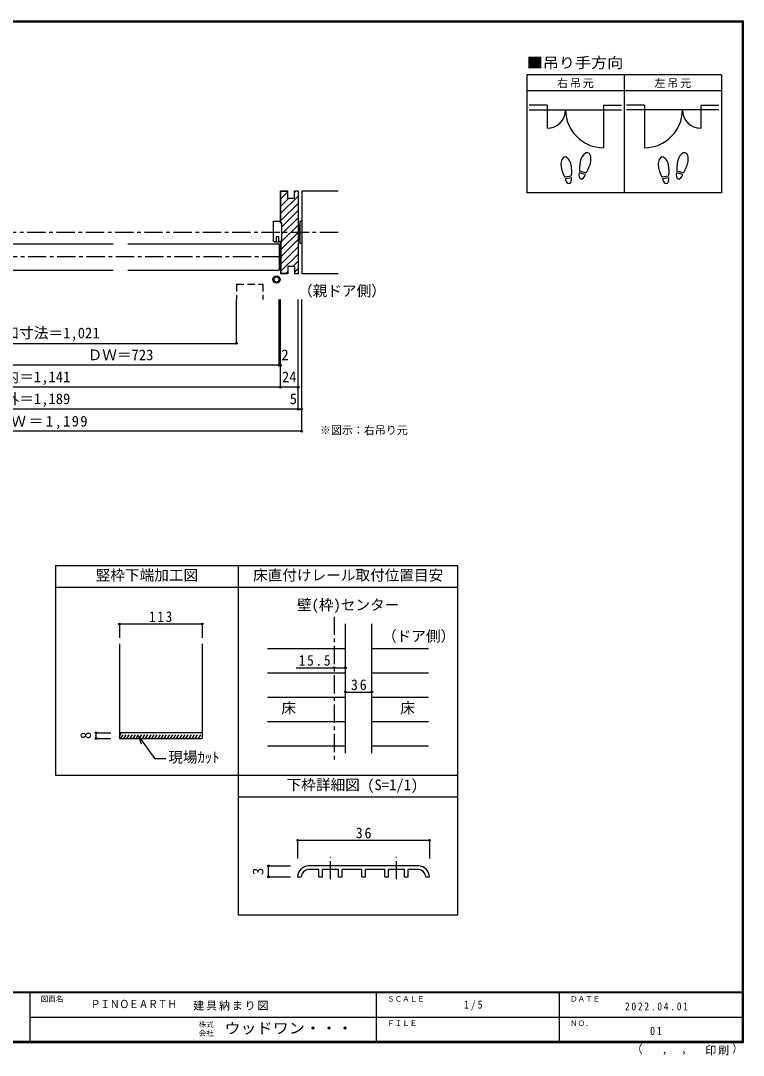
# Model space of a CAD drawing. Units: millimetres at full size, sheet at 1:5, with parts at other scales. Extents: x -973 to 977, y -718 to 696.
# Drawn here: x -11 to 977, y -718 to 696 of the extents above; entities that cross this region are included whole.
import ezdxf
from ezdxf.enums import TextEntityAlignment as Align

# ---------------------------------------------------------------- set-up
doc = ezdxf.new("R2010")
doc.units = ezdxf.units.MM
doc.header["$LTSCALE"] = 5
doc.header["$PDMODE"] = 32
doc.header["$PDSIZE"] = 2.5
for name, pattern in [('CHAIN1', [8, 5, -1, 1, -1]), ('DASHED1', [1.8, 1.2, -0.6]), ('DASHED2', [3, 2, -1])]:
    doc.linetypes.add(name, pattern=pattern)
for name, color, linetype in [('0-0_補助線', 7, 'Continuous'), ('0-1_通り芯', 4, 'CHAIN1'), ('0-3_仕上げ', 7, 'Continuous'), ('0-4_枠', 3, 'Continuous'), ('0-6_扉', 6, 'Continuous'), ('0-8_戸当', 3, 'Continuous'), ('0-A_文字', 3, 'Continuous'), ('0-B_寸法', 7, 'Continuous'), ('0-C_ハッチ', 4, 'DASHED1'), ('7-1_通り芯', 4, 'CHAIN1'), ('7-7_金物', 7, 'Continuous'), ('7-B_寸法', 4, 'Continuous'), ('F-0_補助線', 7, 'Continuous'), ('F-1_枠', 6, 'Continuous'), ('F-A_文字', 7, 'Continuous')]:
    doc.layers.add(name, color=color, linetype=linetype)
doc.styles.add('ＭＳ ゴシック', font='')
doc.styles.get('ＭＳ ゴシック').set_extended_font_data('MS Gothic')

# ---------------------------------------------------------------- blocks, each defined once
blk = doc.blocks.new('02')
at = {"layer": '0-0_補助線'}
for p, q in [((-4.998, -10.239), (-4.998, 14.761)), ((5.802, 17.761), (-3.198, 17.761)), ((6.802, 16.761), (6.802, -9.239)), ((-4.998, -10.239), (-0.698, -10.239)), ((2.702, -3.239), (2.702, -10.239)), ((5.802, -10.239), (2.702, -10.239)), ((5.002, -10.239), (4.402, -10.839))]:
    blk.add_line(p, q, dxfattribs=at)
for points in [[(-4.998, 14.761), (-3.198, 14.761), (-3.198, 17.761)], [(-3.469, -10.239), (-2.869, -10.839), (4.402, -10.839)], [(2.702, -3.239), (-0.698, -3.239), (-0.698, -10.239)]]:
    blk.add_lwpolyline(points, dxfattribs=at)
for centre, start, end in [((5.802, 16.761), 0, 90), ((5.802, -9.239), 270, 0)]:
    blk.add_arc(centre, 1, start, end, dxfattribs=at)

msp = doc.modelspace()

# ---------------------------------------------------------------- linework, layer by layer
at = {"layer": '0-0_補助線', "color": 3}
for p, q in [((344.153, 419.491), (344.153, 463)), ((354.153, 462.5), (344.653, 462.5)), ((344.653, 419.491), (344.653, 462.5)), ((368.153, 463), (363.153, 463)), ((363.153, 453), (363.153, 463)), ((368.153, 463), (368.153, 350)), ((346.154, 419.491), (344.153, 419.491)), ((346.154, 393.491), (346.154, 419.491)), ((344.153, 393.491), (346.154, 393.491)), ((344.153, 393.491), (344.153, 350)), ((344.653, 393.491), (344.653, 350.5)), ((363.153, 360), (363.153, 350)), ((354.153, 350), (344.153, 350)), ((354.153, 350.5), (344.653, 350.5)), ((368.153, 350), (363.153, 350))]:
    msp.add_line(p, q, dxfattribs=at)
at = {"layer": '0-0_補助線', "color": 4}
for p, q in [((344.653, 462.333), (344.82, 462.5)), ((344.653, 452.434), (354.153, 461.934)), ((344.653, 432.635), (368.153, 456.135)), ((344.653, 442.534), (355.119, 453)), ((363.153, 461.034), (365.119, 463)), ((344.653, 422.735), (368.153, 446.235)), ((346.154, 414.337), (368.153, 436.336)), ((346.154, 404.437), (368.153, 426.436)), ((346.154, 394.538), (368.153, 416.537)), ((344.653, 383.137), (368.153, 406.637)), ((344.653, 373.238), (368.153, 396.738)), ((344.653, 363.338), (368.153, 386.838)), ((344.653, 353.439), (368.153, 376.939)), ((361.114, 360), (368.153, 367.039)), ((363.153, 352.14), (368.153, 357.14)), ((351.614, 350.5), (354.153, 353.039)), ((124.233, -128.5), (237.233, -128.5)), ((124.233, -128.5), (124.233, -147.483)), ((237.233, -128.5), (237.233, -147.483))]:
    msp.add_line(p, q, dxfattribs=at)
at = {"layer": '0-0_補助線'}
for p, q in [((373.153, 463), (373.153, 350)), ((368.653, 415.5), (368.153, 415.5)), ((368.653, 416.5), (368.653, 396.5)), ((370.653, 416.5), (368.653, 416.5)), ((373.153, 421.5), (370.653, 421.5)), ((370.653, 421.5), (370.653, 391.5)), ((373.153, 421.5), (373.153, 391.5)), ((368.653, 397.5), (368.153, 397.5)), ((370.653, 396.5), (368.653, 396.5)), ((373.153, 391.5), (370.653, 391.5))]:
    msp.add_line(p, q, dxfattribs=at)
at = {"layer": '0-0_補助線', "color": 3}
for points in [[(363.153, 453), (354.153, 453), (354.153, 463), (344.153, 463)], [(363.153, 360), (354.153, 360), (354.153, 350)]]:
    msp.add_lwpolyline(points, dxfattribs=at)
at = {"layer": '0-0_補助線'}
for radius in [5, 3.5]:
    msp.add_circle((338.861, 342.158), radius, dxfattribs=at)
for p in [(124.233, -128.5), (237.233, -128.5)]:
    msp.add_point(p, dxfattribs=at)
at = {"layer": '0-1_通り芯'}
for p, q in [((423.153, 406.5), (-419.847, 406.5)), ((344.153, 373), (-340.847, 373)), ((417.629, -118.5), (417.629, -315.007))]:
    msp.add_line(p, q, dxfattribs=at)
at = {"layer": '0-3_仕上げ'}
for p, q in [((423.153, 463), (373.153, 463)), ((423.153, 350), (373.153, 350))]:
    msp.add_line(p, q, dxfattribs=at)
at = {"layer": '0-3_仕上げ', "color": 4}
for p, q in [((326.653, -161.801), (433.129, -161.801)), ((469.129, -161.801), (546.653, -161.801)), ((326.653, -195.103), (433.129, -195.103)), ((469.129, -195.103), (546.653, -195.103)), ((326.653, -228.404), (433.129, -228.404)), ((469.129, -228.404), (546.653, -228.404)), ((326.653, -261.706), (433.129, -261.706)), ((469.129, -261.706), (546.653, -261.706)), ((326.653, -295.007), (433.129, -295.007)), ((469.129, -295.007), (546.653, -295.007))]:
    msp.add_line(p, q, dxfattribs=at)
at = {"layer": '0-4_枠'}
for p, q in [((433.129, -305.007), (433.129, -128.5)), ((469.129, -305.007), (469.129, -128.5)), ((237.233, -155.785), (237.233, -285.007)), ((237.233, -277.007), (124.233, -277.007))]:
    msp.add_line(p, q, dxfattribs=at)
msp.add_lwpolyline([(124.233, -155.785), (124.233, -285.007), (237.233, -285.007)], dxfattribs=at)
at = {"layer": '0-6_扉'}
for p, q in [((-90.884, 391), (115.635, 391)), ((135.635, 391), (342.153, 391)), ((342.153, 391), (342.153, 355)), ((-90.884, 355), (115.635, 355)), ((135.635, 355), (342.153, 355))]:
    msp.add_line(p, q, dxfattribs=at)
at = {"layer": '0-6_扉', "linetype": 'DASHED2'}
msp.add_line((284.158, 335.71), (284.158, 314.986), dxfattribs=at)
msp.add_lwpolyline([(284.158, 335.71), (320.158, 335.71), (320.158, 314.986)], dxfattribs=at)
at = {"layer": '0-8_戸当', "color": 2}
for p, q in [((708.639, 580.308), (684.139, 580.308)), ((708.639, 580.308), (708.639, 548.808)), ((785.639, 580.308), (810.139, 580.308)), ((785.639, 580.308), (785.639, 522.208)), ((841.639, 580.308), (817.139, 580.308)), ((841.639, 580.308), (841.639, 522.208)), ((918.639, 580.308), (943.139, 580.308)), ((918.639, 580.308), (918.639, 548.808)), ((684.139, 574.008), (810.139, 574.008)), ((943.139, 574.008), (817.139, 574.008))]:
    msp.add_line(p, q, dxfattribs=at)
at = {"layer": '0-8_戸当'}
for p, q in [((741.457, 483.378), (732.811, 481.853)), ((741.822, 481.31), (733.175, 479.785)), ((760.924, 485.706), (752.444, 487.978)), ((761.468, 487.735), (752.987, 490.007)), ((874.457, 483.378), (865.811, 481.853)), ((874.822, 481.31), (866.175, 479.785)), ((893.924, 485.706), (885.444, 487.978)), ((894.468, 487.735), (885.987, 490.007))]:
    msp.add_line(p, q, dxfattribs=at)
at = {"layer": '0-8_戸当', "color": 2}
for centre, radius, start, end in [((708.639, 574.008), 25.2, 270, 0), ((785.639, 574.008), 51.8, 180, 270), ((841.639, 574.008), 51.8, 270, 0), ((918.639, 574.008), 25.2, 180, 270)]:
    msp.add_arc(centre, radius, start, end, dxfattribs=at)
at = {"layer": '0-8_戸当'}
for centre, major_axis, ratio, start_param, end_param in [((734.795, 495.877), (-2.445, 13.867), 0.5, 4.34059143, 8.22577918), ((760.713, 501.878), (3.644, 13.601), 0.5, 4.34059143, 8.22577918), ((867.795, 495.877), (-2.445, 13.867), 0.5, 4.34059143, 8.22577918), ((893.713, 501.878), (3.644, 13.601), 0.5, 4.34059143, 8.22577918), ((760.609, 501.489), (4.416, 16.48), 0.4, 1.85063327, 2.44287679), ((760.609, 501.489), (4.416, 16.48), 0.4, 3.84030852, 4.43255203), ((893.609, 501.489), (4.416, 16.48), 0.4, 1.85063327, 2.44287679), ((893.609, 501.489), (4.416, 16.48), 0.4, 3.84030852, 4.43255203), ((734.865, 495.481), (-2.963, 16.802), 0.4, 1.85063327, 2.44287679), ((737.498, 480.548), (-1.27, 7.205), 0.6, 1.57079633, 4.71238898), ((734.865, 495.481), (-2.963, 16.802), 0.4, 3.84030852, 4.43255203), ((756.684, 486.842), (1.894, 7.067), 0.6, 1.57079633, 4.71238898), ((867.865, 495.481), (-2.963, 16.802), 0.4, 1.85063327, 2.44287679), ((870.498, 480.548), (-1.27, 7.205), 0.6, 1.57079633, 4.71238898), ((867.865, 495.481), (-2.963, 16.802), 0.4, 3.84030852, 4.43255203), ((889.684, 486.842), (1.894, 7.067), 0.6, 1.57079633, 4.71238898)]:
    msp.add_ellipse(centre, major_axis=major_axis, ratio=ratio, start_param=start_param, end_param=end_param, dxfattribs=at)
at = {"layer": '0-A_文字'}
for p, q in [((680.639, 621.667), (680.639, 460.667)), ((946.639, 621.667), (680.639, 621.667)), ((813.639, 621.667), (813.639, 460.667)), ((680.639, 600.667), (946.639, 600.667)), ((36.653, -48.5), (36.653, -335.007)), ((36.653, -48.5), (586.653, -48.5)), ((286.653, -526.5), (286.653, -48.5)), ((586.653, -526.5), (586.653, -48.5)), ((586.653, -78.5), (36.653, -78.5)), ((36.653, -335.007), (586.653, -335.007)), ((586.653, -365.007), (286.653, -365.007)), ((586.653, -526.5), (286.653, -526.5))]:
    msp.add_line(p, q, dxfattribs=at)
at = {"layer": '0-A_文字', "color": 7}
for p, q in [((150.106, -281.889), (172.396, -312.725)), ((150.106, -281.889), (153.853, -292.196)), ((187.316, -312.725), (172.396, -312.725))]:
    msp.add_line(p, q, dxfattribs=at)
at = {"layer": '0-A_文字'}
msp.add_lwpolyline([(946.639, 621.667), (946.639, 460.667), (680.639, 460.667)], dxfattribs=at)
at = {"layer": '0-B_寸法', "color": 4}
for p, q in [((284.158, 254.986), (284.158, 314.986)), ((342.153, 224.986), (342.153, 314.986)), ((344.153, 194.986), (344.153, 314.986)), ((368.153, 164.986), (368.153, 314.986)), ((368.153, 164.986), (368.153, 314.986)), ((373.129, 164.986), (373.129, 314.986)), ((-279.852, 254.986), (284.158, 254.986)), ((344.153, 224.986), (-340.847, 224.986)), ((368.153, 194.986), (-364.847, 194.986)), ((368.153, 164.986), (-364.847, 164.986)), ((368.153, 164.986), (373.129, 164.986)), ((373.129, 134.986), (373.129, 164.986)), ((373.129, 134.986), (-369.823, 134.986)), ((365.522, -188.222), (433.129, -188.222)), ((433.129, -221.523), (469.129, -221.523)), ((92.175, -285.007), (112.175, -285.007))]:
    msp.add_line(p, q, dxfattribs=at)
msp.add_lwpolyline([(92.175, -285.007), (92.175, -277.007), (112.175, -277.007)], dxfattribs=at)
at = {"layer": '0-B_寸法'}
for p in [(284.158, 254.986), (342.153, 224.986), (344.153, 224.986), (344.153, 194.986), (368.153, 194.986), (368.153, 164.986), (368.153, 164.986), (373.129, 164.986), (373.129, 134.986), (417.629, -188.222), (433.129, -188.222), (433.129, -221.523), (469.129, -221.523), (92.175, -277.007), (92.175, -285.007)]:
    msp.add_point(p, dxfattribs=at)
at = {"layer": '0-C_ハッチ'}
for p, q in [((124.233, -282.454), (126.68, -277.007)), ((125.922, -285.007), (130.922, -277.007)), ((130.165, -285.007), (135.165, -277.007)), ((134.407, -285.007), (139.407, -277.007)), ((138.65, -285.007), (143.65, -277.007)), ((142.893, -285.007), (147.893, -277.007)), ((147.135, -285.007), (152.135, -277.007)), ((151.378, -285.007), (156.378, -277.007)), ((155.621, -285.007), (160.621, -277.007)), ((159.863, -285.007), (164.863, -277.007)), ((164.106, -285.007), (169.106, -277.007)), ((168.349, -285.007), (173.349, -277.007)), ((172.591, -285.007), (177.591, -277.007)), ((176.834, -285.007), (181.834, -277.007)), ((181.077, -285.007), (186.077, -277.007)), ((185.319, -285.007), (190.319, -277.007)), ((189.562, -285.007), (194.562, -277.007)), ((193.804, -285.007), (198.804, -277.007)), ((198.047, -285.007), (203.047, -277.007)), ((202.29, -285.007), (207.29, -277.007)), ((206.532, -285.007), (211.532, -277.007)), ((210.775, -285.007), (215.775, -277.007)), ((215.018, -285.007), (220.018, -277.007)), ((219.26, -285.007), (224.26, -277.007)), ((223.503, -285.007), (228.503, -277.007)), ((227.746, -285.007), (232.746, -277.007)), ((231.988, -285.007), (236.988, -277.007))]:
    msp.add_line(p, q, dxfattribs=at)
at = {"layer": '7-1_通り芯'}
for p, q in [((412.644, -477.365), (412.644, -446.834)), ((502.644, -477.365), (502.644, -446.834))]:
    msp.add_line(p, q, dxfattribs=at)
at = {"layer": '7-7_金物'}
for p, q in [((532.644, -459.065), (382.644, -459.065)), ((396.644, -464.065), (382.644, -464.065)), ((396.644, -474.065), (396.644, -464.065)), ((423.644, -464.065), (401.644, -464.065)), ((401.644, -474.065), (401.644, -464.065)), ((423.644, -474.065), (423.644, -464.065)), ((455.144, -464.065), (428.644, -464.065)), ((428.644, -474.065), (428.644, -464.065)), ((455.144, -474.065), (455.144, -464.065)), ((486.644, -464.065), (460.144, -464.065)), ((460.144, -474.065), (460.144, -464.065)), ((486.644, -474.065), (486.644, -464.065)), ((513.644, -464.065), (491.644, -464.065)), ((491.644, -474.065), (491.644, -464.065)), ((513.644, -474.065), (513.644, -464.065)), ((532.644, -464.065), (518.644, -464.065)), ((518.644, -474.065), (518.644, -464.065)), ((367.644, -474.065), (372.644, -474.065)), ((396.644, -474.065), (401.644, -474.065)), ((423.644, -474.065), (428.644, -474.065)), ((455.144, -474.065), (460.144, -474.065)), ((486.644, -474.065), (491.644, -474.065)), ((513.644, -474.065), (518.644, -474.065)), ((542.644, -474.065), (547.644, -474.065))]:
    msp.add_line(p, q, dxfattribs=at)
for centre, radius, start, end in [((382.644, -474.065), 15, 90, 180), ((382.644, -474.065), 10, 90, 180), ((532.644, -474.065), 15, 0, 90), ((532.644, -474.065), 10, 0, 90)]:
    msp.add_arc(centre, radius, start, end, dxfattribs=at)
at = {"layer": '7-B_寸法'}
for p, q in [((367.644, -424.065), (367.644, -449.065)), ((367.644, -424.065), (547.644, -424.065)), ((547.644, -424.065), (547.644, -449.065)), ((327.644, -459.065), (357.644, -459.065)), ((327.644, -474.065), (327.644, -459.065)), ((327.644, -474.065), (357.644, -474.065))]:
    msp.add_line(p, q, dxfattribs=at)
at = {"layer": '7-B_寸法', "color": 7}
for p in [(367.644, -424.065), (547.644, -424.065), (327.644, -459.065), (327.644, -474.065)]:
    msp.add_point(p, dxfattribs=at)
at = {"layer": 'F-1_枠'}
for p, q in [((-973.347, 695.833), (976.653, 695.833)), ((-973.347, 695), (976.653, 695)), ((-973.347, 694.167), (976.653, 694.167)), ((974.986, 695.833), (974.986, -700.833)), ((975.82, 695.833), (975.82, -700.833)), ((976.653, 695.833), (976.653, -700.833)), ((976.653, -631.667), (-973.347, -631.667)), ((976.653, -632.5), (-973.347, -632.5)), ((1.653, -632.5), (1.653, -699.167)), ((474.986, -632.5), (474.986, -699.167)), ((724.986, -632.5), (724.986, -699.167)), ((1.653, -665.833), (974.986, -665.834)), ((976.653, -699.167), (-973.347, -699.167)), ((976.653, -700), (-973.347, -700)), ((976.653, -700.833), (-973.347, -700.833))]:
    msp.add_line(p, q, dxfattribs=at)

# ---------------------------------------------------------------- block references
at = {"layer": '0-0_補助線', "xscale": -1}
msp.add_blockref('02', (340.955, 404.23), dxfattribs=at)

# ---------------------------------------------------------------- texts
at = {"layer": '0-0_補助線', "insert": (164.483, -126), "char_height": 14.66, "attachment_point": 7, "style": 'ＭＳ ゴシック'}
msp.add_mtext('\\T1.27;\\W0.9;113', dxfattribs=at)
at = {"layer": '0-A_文字', "color": 7, "style": 'ＭＳ ゴシック', "width": 1.1}
msp.add_text('■吊り手方向', height=14.66, dxfattribs=at).set_placement((680.639, 626.667), align=Align.BOTTOM_LEFT)
at = {"layer": '0-A_文字', "color": 7, "style": 'ＭＳ ゴシック'}
for s, height, p in [('（親ドア側）', 14.66, (368.153, 314.986)), ('※図示：右吊り元', 11, (398.072, 127.43)), ('竪枠下端加工図', 14.66, (91.653, -73.5)), ('床直付けレール取付位置目安', 14.66, (306.653, -73.5)), ('壁(枠)センター', 14.66, (366.653, -114.091)), ('（ドア側）', 14.66, (482.944, -156.835)), ('床', 14.66, (345.403, -255.055)), ('床', 14.66, (507.903, -255.055)), ('現場ｶｯﾄ', 14.66, (190.874, -322.298)), ('下枠詳細図 (S=1/1)', 14.66, (352.644, -360.007))]:
    msp.add_text(s, height=height, dxfattribs=at).set_placement(p, align=Align.BOTTOM_LEFT)
at = {"layer": '0-A_文字', "color": 7, "char_height": 11, "attachment_point": 7, "style": 'ＭＳ ゴシック'}
for s, insert in [('\\T1.17;右吊元', (722.139, 603.667)), ('\\T1.17;左吊元', (855.262, 603.667))]:
    msp.add_mtext(s, dxfattribs=dict(at, insert=insert))
at = {"layer": '0-B_寸法', "style": 'ＭＳ ゴシック'}
for s, p in [('有効開口寸法＝1,021', (-92.847, 257.486)), ('ＤＷ＝723', (80.635, 227.486)), ('2', (345.372, 227.486)), ('枠内＝1,141', (-52.847, 197.486)), ('24', (346.153, 197.486)), ('枠外＝1,189', (-52.847, 167.486)), ('5', (356.742, 167.486))]:
    msp.add_text(s, height=14.66, dxfattribs=at).set_placement(p, align=Align.BOTTOM_LEFT)
msp.add_text('8', height=14.66, rotation=90, dxfattribs=at).set_placement((89.675, -285.702), align=Align.BOTTOM_LEFT)
at = {"layer": '0-B_寸法', "char_height": 14.66, "attachment_point": 7, "style": 'ＭＳ ゴシック'}
for s, insert in [('\\T1.18;ＲＯＷ＝1,199', (-70.847, 137.486)), ('\\T1.28;\\W0.9;15.5', (369.147, -185.722)), ('\\T1.27;\\W0.95;36', (440.504, -219.023))]:
    msp.add_mtext(s, dxfattribs=dict(at, insert=insert))
at = {"layer": '7-B_寸法', "color": 7, "style": 'ＭＳ ゴシック'}
msp.add_text('3', height=14.66, rotation=90, dxfattribs=at).set_placement((325.144, -471.565), align=Align.BOTTOM_LEFT)
at = {"layer": '7-B_寸法', "color": 7, "insert": (447.019, -421.565), "char_height": 14.66, "attachment_point": 7, "style": 'ＭＳ ゴシック'}
msp.add_mtext('\\T1.27;\\W0.95;36', dxfattribs=at)
at = {"layer": 'F-0_補助線', "style": 'ＭＳ ゴシック', "width": 0.85}
msp.add_text('ＰＩＮＯＥＡＲＴＨ', height=11, dxfattribs=at).set_placement((84.986, -656.667), align=Align.BOTTOM_LEFT)
at = {"layer": 'F-0_補助線', "insert": (224.986, -656.667), "char_height": 11, "attachment_point": 7, "style": 'ＭＳ ゴシック'}
msp.add_mtext('\\T1.17;建具納まり図', dxfattribs=at)
at = {"layer": 'F-A_文字', "style": 'ＭＳ ゴシック'}
for s, height, p in [('図面名', 7.331, (16.653, -646.667)), ('ＳＣＡＬＥ', 7.331, (489.986, -646.667)), ('ＤＡＴＥ', 7.331, (739.986, -646.667)), ('株式', 7.331, (232.486, -681.5)), ('ＦＩＬＥ', 7.331, (489.986, -680)), ('ＮＯ．', 7.331, (739.986, -680.001)), ('会社', 7.331, (232.486, -693.5)), ('（', 11, (823.992, -718.052)), ('）', 11, (961.387, -717.355)), (',', 11, (865.199, -718.052)), (',', 11, (891.686, -717.588))]:
    msp.add_text(s, height=height, dxfattribs=at).set_placement(p, align=Align.BOTTOM_LEFT)
at = {"layer": 'F-A_文字', "style": 'ＭＳ ゴシック', "width": 1.1}
msp.add_text('ウッドワン・・・', height=14.66, dxfattribs=at).set_placement((267.486, -692.5), align=Align.BOTTOM_LEFT)
at = {"layer": 'F-A_文字', "char_height": 11, "attachment_point": 7, "style": 'ＭＳ ゴシック'}
for s, insert in [('\\T1.38;\\W0.9;1/5', (594.986, -656.667)), ('\\T1.39;\\W0.85;2022.04.01', (814.986, -656.667)), ('\\T1.36;\\W0.9;01', (849.361, -690.001)), ('\\T1.17;印刷', (924.678, -717.82))]:
    msp.add_mtext(s, dxfattribs=dict(at, insert=insert))

doc.saveas('drawing.dxf')
